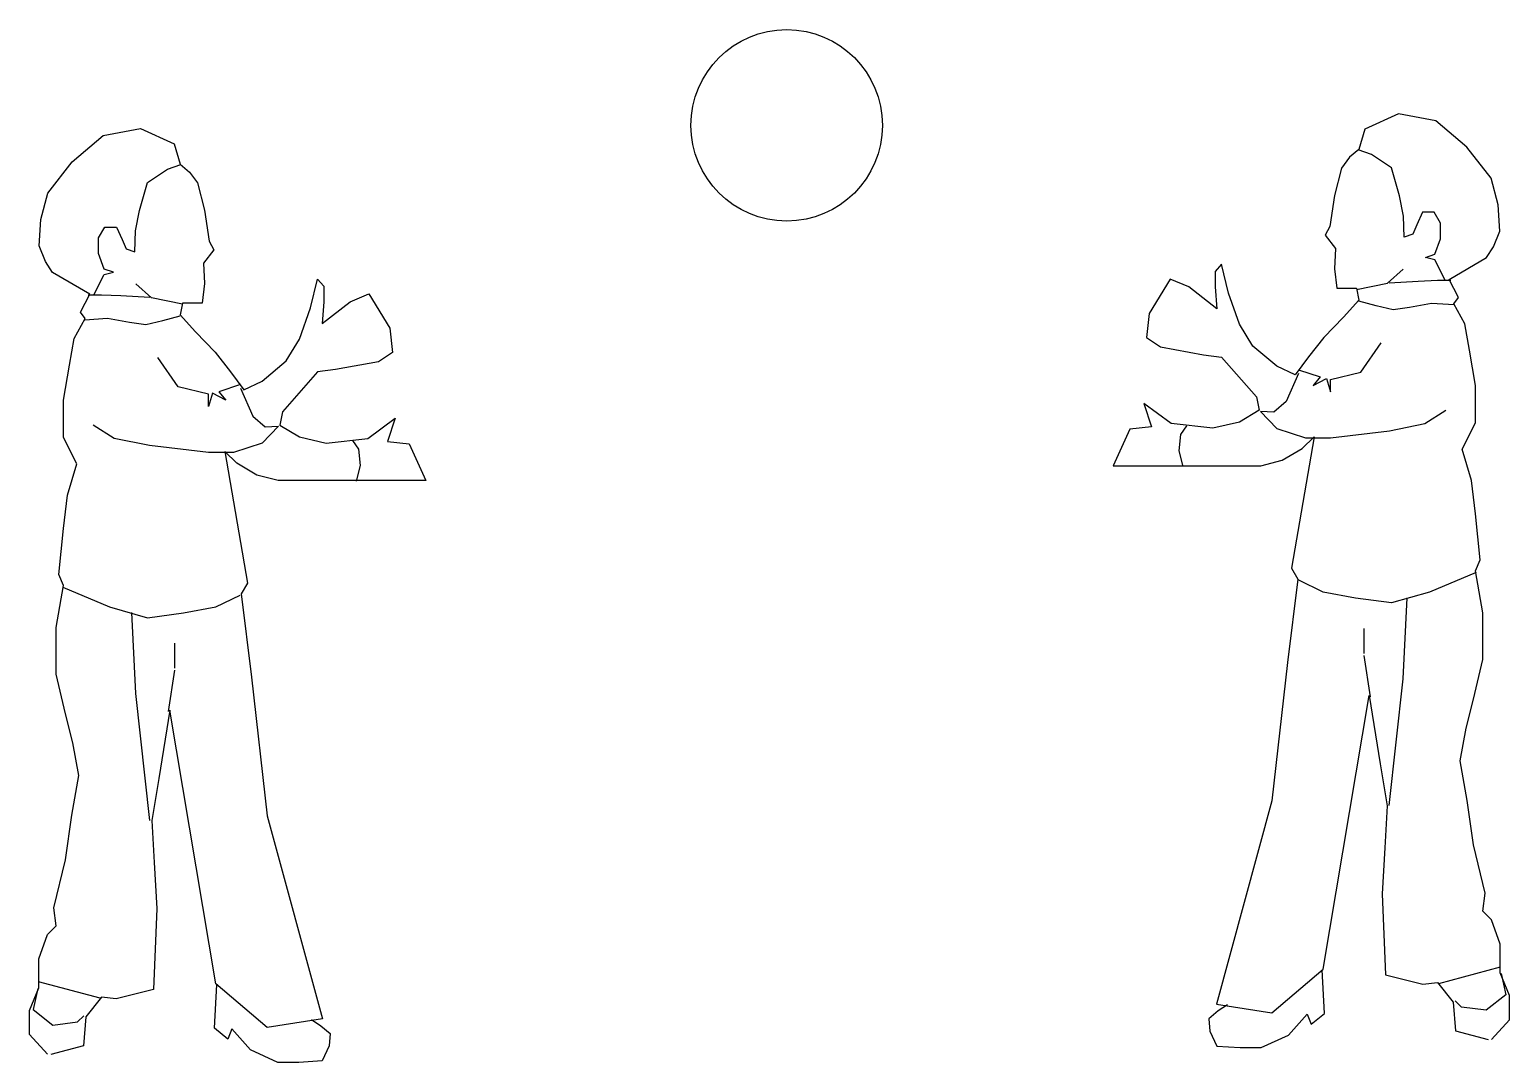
# Model space of a CAD drawing. Extents: x 46087 to 47535, y 12732 to 13742.
import ezdxf

# ---------------------------------------------------------------- set-up
doc = ezdxf.new("R2010")
doc.units = 0
doc.header["$LTSCALE"] = 1270
doc.header["$MEASUREMENT"] = 0
doc.layers.get('0').update_dxf_attribs({"linetype": 'CONTINUOUS'})

msp = doc.modelspace()

# ---------------------------------------------------------------- linework, layer by layer
at = {"linetype": 'CONTINUOUS'}
for p, q in [((47426.661, 13660.008), (47393.862, 13644.783)), ((47463.201, 13653.048), (47426.661, 13660.008)), ((46158.842, 13638.612), (46195.382, 13645.572)), ((46195.382, 13645.572), (46228.181, 13630.347)), ((47393.862, 13644.783), (47387.772, 13625.034)), ((47493.651, 13627.209), (47463.201, 13653.048)), ((46128.392, 13612.773), (46158.842, 13638.612)), ((46228.181, 13630.347), (46234.271, 13610.598)), ((47378.637, 13617.378), (47370.981, 13606.764)), ((47387.772, 13625.034), (47378.637, 13617.378)), ((47400.126, 13620.075), (47387.076, 13624.686)), ((47419.962, 13607.025), (47400.126, 13620.075)), ((47517.402, 13596.759), (47493.651, 13627.209)), ((46104.641, 13582.323), (46128.392, 13612.773)), ((46202.081, 13592.589), (46221.917, 13605.639)), ((46221.917, 13605.639), (46234.967, 13610.25)), ((46234.271, 13610.598), (46243.406, 13602.942)), ((46243.406, 13602.942), (46251.062, 13592.328)), ((47370.981, 13606.764), (47364.108, 13580.055)), ((47427.531, 13579.62), (47419.962, 13607.025)), ((46194.512, 13565.184), (46202.081, 13592.589)), ((46251.062, 13592.328), (46257.935, 13565.619)), ((47524.362, 13570.92), (47517.402, 13596.759)), ((46097.681, 13556.484), (46104.641, 13582.323)), ((47364.108, 13580.055), (47359.497, 13549.605)), ((47431.446, 13559.871), (47427.531, 13579.62)), ((46190.597, 13545.435), (46194.512, 13565.184)), ((46257.935, 13565.619), (46262.546, 13535.169)), ((47432.316, 13539.165), (47431.446, 13559.871)), ((47450.151, 13563.525), (47444.757, 13551.345)), ((47461.722, 13563.525), (47450.151, 13563.525)), ((47467.812, 13552.911), (47461.722, 13563.525)), ((47525.841, 13544.994), (47524.362, 13570.92)), ((46096.202, 13530.558), (46097.681, 13556.484)), ((46154.231, 13538.475), (46160.321, 13549.089)), ((46160.321, 13549.089), (46171.892, 13549.089)), ((46171.892, 13549.089), (46177.286, 13536.909)), ((46189.727, 13524.729), (46190.597, 13545.435)), ((47359.497, 13549.605), (47354.973, 13541.079)), ((47444.757, 13551.345), (47440.842, 13542.21)), ((47467.812, 13537.686), (47467.812, 13552.911)), ((47519.751, 13529.769), (47525.841, 13544.994)), ((46102.292, 13515.333), (46096.202, 13530.558)), ((46154.231, 13523.25), (46154.231, 13538.475)), ((46177.286, 13536.909), (46181.201, 13527.774)), ((46262.546, 13535.169), (46267.07, 13526.643)), ((47354.973, 13541.079), (47364.978, 13528.029)), ((47440.842, 13542.21), (47432.316, 13539.165)), ((47462.331, 13522.461), (47467.812, 13537.686)), ((47512.791, 13519.155), (47519.751, 13529.769)), ((46109.252, 13504.719), (46102.292, 13515.333)), ((46159.712, 13508.025), (46154.231, 13523.25)), ((46181.201, 13527.774), (46189.727, 13524.729)), ((46267.07, 13526.643), (46257.065, 13513.593)), ((47364.978, 13528.029), (47364.108, 13508.28)), ((47453.196, 13519.416), (47462.331, 13522.461)), ((47462.331, 13516.98), (47453.196, 13519.416)), ((47472.336, 13497.231), (47462.331, 13516.98)), ((47476.251, 13497.84), (47512.791, 13519.155)), ((46145.792, 13483.404), (46109.252, 13504.719)), ((46149.707, 13482.795), (46159.712, 13502.544)), ((46168.847, 13504.98), (46159.712, 13508.025)), ((46159.712, 13502.544), (46168.847, 13504.98)), ((46257.065, 13513.593), (46257.935, 13493.844)), ((47253.357, 13512.63), (47247.267, 13505.67)), ((47247.267, 13505.67), (47247.267, 13490.445)), ((47260.317, 13484.355), (47253.357, 13512.63)), ((47364.108, 13508.28), (47366.457, 13489.14)), ((47416.047, 13494.186), (47431.272, 13507.845)), ((46205.996, 13479.75), (46190.771, 13493.409)), ((46257.935, 13493.844), (46255.586, 13474.704)), ((46361.726, 13469.919), (46368.686, 13498.194)), ((46368.686, 13498.194), (46374.776, 13491.234)), ((46374.776, 13491.234), (46374.776, 13476.009)), ((47203.158, 13498.014), (47182.539, 13464.519)), ((47221.428, 13490.445), (47203.158, 13498.014)), ((47248.833, 13469.13), (47221.428, 13490.445)), ((47247.267, 13490.445), (47248.833, 13469.13)), ((47366.457, 13489.14), (47385.597, 13489.14)), ((47385.597, 13488.096), (47416.047, 13494.186)), ((47385.597, 13489.14), (47387.946, 13477.569)), ((47417.526, 13494.621), (47445.801, 13496.1)), ((47445.801, 13496.1), (47464.941, 13496.97)), ((47464.941, 13496.97), (47477.991, 13496.97)), ((47485.386, 13480.179), (47476.251, 13497.84)), ((46136.657, 13465.743), (46145.792, 13483.404)), ((46157.102, 13482.534), (46144.052, 13482.534)), ((46176.242, 13481.664), (46157.102, 13482.534)), ((46204.517, 13480.185), (46176.242, 13481.664)), ((46236.446, 13473.66), (46205.996, 13479.75)), ((46236.446, 13474.704), (46234.097, 13463.133)), ((46255.586, 13474.704), (46236.446, 13474.704)), ((46373.21, 13454.694), (46400.615, 13476.009)), ((46374.776, 13476.009), (46373.21, 13454.694)), ((46400.615, 13476.009), (46418.885, 13483.578)), ((46418.885, 13483.578), (46439.504, 13450.083)), ((47271.018, 13453.905), (47260.317, 13484.355)), ((47387.946, 13477.569), (47372.721, 13460.865)), ((47404.737, 13472.001), (47387.946, 13476.525)), ((47421.441, 13468.086), (47404.737, 13472.001)), ((47437.536, 13470.435), (47421.441, 13468.086)), ((47458.851, 13474.35), (47437.536, 13470.435)), ((47481.036, 13472.871), (47458.851, 13474.35)), ((47480.862, 13474.089), (47485.386, 13480.179)), ((47491.476, 13454.34), (47480.862, 13474.089)), ((46130.567, 13439.904), (46141.181, 13459.653)), ((46141.181, 13459.653), (46136.657, 13465.743)), ((46141.007, 13458.435), (46163.192, 13459.914)), ((46163.192, 13459.914), (46184.507, 13455.999)), ((46184.507, 13455.999), (46200.602, 13453.65)), ((46200.602, 13453.65), (46217.306, 13457.565)), ((46217.306, 13457.565), (46234.097, 13462.089)), ((46234.097, 13463.133), (46249.322, 13446.429)), ((46351.025, 13439.469), (46361.726, 13469.919)), ((47182.539, 13464.519), (47180.103, 13440.855)), ((47372.721, 13460.865), (47353.668, 13441.029)), ((46249.322, 13446.429), (46268.375, 13426.593)), ((46439.504, 13450.083), (46441.94, 13426.419)), ((47284.068, 13432.59), (47271.018, 13453.905)), ((47496.087, 13428.501), (47491.476, 13454.34)), ((46125.956, 13414.065), (46130.567, 13439.904)), ((46337.975, 13418.154), (46351.025, 13439.469)), ((47180.103, 13440.855), (47193.762, 13431.72)), ((47193.762, 13431.72), (47235.783, 13424.151)), ((47307.732, 13412.841), (47284.068, 13432.59)), ((47353.668, 13441.029), (47338.443, 13421.976)), ((47389.947, 13407.012), (47409.696, 13435.896)), ((47502.177, 13394.136), (47496.087, 13428.501)), ((46119.866, 13379.7), (46125.956, 13414.065)), ((46232.096, 13392.576), (46212.347, 13421.46)), ((46268.375, 13426.593), (46283.6, 13407.54)), ((46314.311, 13398.405), (46337.975, 13418.154)), ((46428.281, 13417.284), (46386.26, 13409.715)), ((46441.94, 13426.419), (46428.281, 13417.284)), ((47235.783, 13424.151), (47253.357, 13421.715)), ((47253.357, 13421.715), (47287.722, 13382.826)), ((47325.393, 13404.315), (47307.732, 13412.841)), ((47338.443, 13421.976), (47325.393, 13404.315)), ((46283.6, 13407.54), (46296.65, 13389.879)), ((46296.65, 13389.879), (46314.311, 13398.405)), ((46368.686, 13407.279), (46334.321, 13368.39)), ((46386.26, 13409.715), (46368.686, 13407.279)), ((47328.786, 13405.881), (47316.606, 13378.476)), ((47328.786, 13409.361), (47350.101, 13402.401)), ((47350.101, 13402.401), (47343.141, 13393.962)), ((47343.141, 13393.962), (47356.191, 13400.922)), ((47356.191, 13400.922), (47360.106, 13387.872)), ((47360.106, 13400.052), (47389.947, 13407.012)), ((47360.106, 13387.872), (47360.106, 13400.052)), ((46261.937, 13385.616), (46232.096, 13392.576)), ((46265.852, 13386.486), (46261.937, 13373.436)), ((46261.937, 13373.436), (46261.937, 13385.616)), ((46278.902, 13379.526), (46265.852, 13386.486)), ((46293.257, 13394.925), (46271.942, 13387.965)), ((46271.942, 13387.965), (46278.902, 13379.526)), ((46293.257, 13391.445), (46305.437, 13364.04)), ((47502.177, 13357.596), (47502.177, 13394.136)), ((46119.866, 13343.16), (46119.866, 13379.7)), ((47177.319, 13376.475), (47184.888, 13353.681)), ((47204.028, 13356.726), (47177.319, 13376.475)), ((47290.158, 13369.776), (47271.018, 13358.205)), ((47287.722, 13382.826), (47290.158, 13369.776)), ((47316.606, 13378.476), (47304.513, 13367.862)), ((47452.326, 13356.726), (47473.032, 13369.776)), ((46169.717, 13342.29), (46149.011, 13355.34)), ((46305.437, 13364.04), (46317.53, 13353.426)), ((46334.321, 13368.39), (46331.885, 13355.34)), ((46331.885, 13355.34), (46351.025, 13343.769)), ((46418.015, 13342.29), (46444.724, 13362.039)), ((46444.724, 13362.039), (46437.155, 13339.245)), ((47245.092, 13352.115), (47204.028, 13356.726)), ((47219.253, 13354.551), (47213.163, 13346.112)), ((47271.018, 13358.205), (47245.092, 13352.115)), ((47291.463, 13368.732), (47307.558, 13351.941)), ((47304.513, 13367.862), (47291.463, 13368.732)), ((47417.961, 13349.766), (47452.326, 13356.726)), ((47489.127, 13331.67), (47502.177, 13357.596)), ((46132.916, 13317.234), (46119.866, 13343.16)), ((46204.082, 13335.33), (46169.717, 13342.29)), ((46330.58, 13354.296), (46314.485, 13337.505)), ((46317.53, 13353.426), (46330.58, 13354.296)), ((46351.025, 13343.769), (46376.951, 13337.679)), ((46376.951, 13337.679), (46418.015, 13342.29)), ((46402.79, 13340.115), (46408.88, 13331.676)), ((47163.573, 13351.245), (47147.478, 13315.401)), ((47184.888, 13353.681), (47163.573, 13351.245)), ((47213.163, 13346.112), (47211.597, 13330.017)), ((47307.558, 13351.941), (47335.746, 13342.806)), ((47344.098, 13343.85), (47321.913, 13215.177)), ((47332.527, 13332.366), (47344.098, 13343.85)), ((47335.746, 13342.806), (47360.106, 13342.806)), ((47360.106, 13342.806), (47417.961, 13349.766)), ((46261.937, 13328.37), (46204.082, 13335.33)), ((46286.297, 13328.37), (46261.937, 13328.37)), ((46277.945, 13329.414), (46300.13, 13200.741)), ((46289.516, 13317.93), (46277.945, 13329.414)), ((46314.485, 13337.505), (46286.297, 13328.37)), ((46408.88, 13331.676), (46410.446, 13315.581)), ((46437.155, 13339.245), (46458.47, 13336.809)), ((46458.47, 13336.809), (46474.565, 13300.965)), ((47211.597, 13330.017), (47215.512, 13314.792)), ((47312.778, 13320.795), (47332.527, 13332.366)), ((47498.262, 13301.22), (47489.127, 13331.67)), ((46123.781, 13286.784), (46132.916, 13317.234)), ((46309.265, 13306.359), (46289.516, 13317.93)), ((46410.446, 13315.581), (46406.531, 13300.356)), ((47147.478, 13315.401), (47292.072, 13315.401)), ((47292.072, 13315.401), (47312.778, 13320.795)), ((46329.971, 13300.965), (46309.265, 13306.359)), ((46474.565, 13300.965), (46329.971, 13300.965)), ((47502.177, 13268.421), (47498.262, 13301.22)), ((46119.866, 13253.985), (46123.781, 13286.784)), ((47506.701, 13223.442), (47502.177, 13268.421)), ((46115.342, 13209.006), (46119.866, 13253.985)), ((47321.913, 13215.177), (47328.003, 13204.476)), ((47502.786, 13211.001), (47457.111, 13191.948)), ((47502.177, 13212.741), (47506.701, 13223.442)), ((47509.137, 13171.677), (47502.177, 13212.741)), ((46112.906, 13157.241), (46119.866, 13198.305)), ((46119.866, 13198.305), (46115.342, 13209.006)), ((46119.257, 13196.565), (46164.932, 13177.512)), ((46300.13, 13200.741), (46294.04, 13190.04)), ((47328.003, 13204.476), (47317.998, 13122.957)), ((47352.798, 13191.948), (47329.047, 13203.432)), ((46269.245, 13177.512), (46292.996, 13188.996)), ((46294.04, 13190.04), (46304.045, 13108.521)), ((47384.727, 13185.858), (47352.798, 13191.948)), ((47419.701, 13181.247), (47384.727, 13185.858)), ((47457.111, 13191.948), (47419.701, 13181.247)), ((47431.272, 13107.123), (47435.187, 13186.206)), ((46164.932, 13177.512), (46202.342, 13166.811)), ((46190.771, 13092.687), (46186.856, 13171.77)), ((46202.342, 13166.811), (46237.316, 13171.422)), ((46237.316, 13171.422), (46269.245, 13177.512)), ((47509.137, 13126.002), (47509.137, 13171.677)), ((46112.906, 13111.566), (46112.906, 13157.241)), ((47393.166, 13131.918), (47393.166, 13156.278)), ((46228.877, 13117.482), (46228.877, 13141.842)), ((47317.998, 13122.957), (47302.773, 12987.498)), ((47399.256, 13089.288), (47393.166, 13129.743)), ((47500.002, 13087.026), (47509.137, 13126.002)), ((46122.041, 13072.59), (46112.906, 13111.566)), ((46222.787, 13074.852), (46228.877, 13115.307)), ((46304.045, 13108.521), (46319.27, 12973.062)), ((47417.526, 12982.887), (47431.272, 13107.123)), ((46204.517, 12968.451), (46190.771, 13092.687)), ((47352.972, 12822.894), (47397.951, 13090.767)), ((47397.951, 13090.767), (47408.652, 13023.777)), ((47493.042, 13058.838), (47500.002, 13087.026)), ((46129.001, 13044.402), (46122.041, 13072.59)), ((46224.092, 13076.331), (46213.391, 13009.341)), ((46269.071, 12808.458), (46224.092, 13076.331)), ((47486.952, 13026.822), (47493.042, 13058.838)), ((46135.091, 13012.386), (46129.001, 13044.402)), ((47408.652, 13023.777), (47415.612, 12982.713)), ((47493.912, 12987.933), (47486.952, 13026.822)), ((46128.131, 12973.497), (46135.091, 13012.386)), ((46213.391, 13009.341), (46206.431, 12968.277)), ((47302.773, 12987.498), (47248.572, 12788.703)), ((47415.612, 12982.713), (47413.176, 12941.562)), ((47500.002, 12944.433), (47493.912, 12987.933)), ((46122.041, 12929.997), (46128.131, 12973.497)), ((46206.431, 12968.277), (46208.867, 12927.126)), ((46319.27, 12973.062), (46373.471, 12774.267)), ((47413.176, 12941.562), (47410.827, 12896.583)), ((47511.486, 12897.279), (47500.002, 12944.433)), ((46110.557, 12882.843), (46122.041, 12929.997)), ((46208.867, 12927.126), (46211.216, 12882.147)), ((47410.827, 12896.583), (47413.872, 12817.413)), ((47509.137, 12879.618), (47511.486, 12897.279)), ((46112.906, 12865.182), (46110.557, 12882.843)), ((46211.216, 12882.147), (46208.171, 12802.977)), ((47517.576, 12871.179), (47509.137, 12879.618)), ((46104.467, 12856.743), (46112.906, 12865.182)), ((47526.102, 12847.428), (47517.576, 12871.179)), ((46095.941, 12832.992), (46104.467, 12856.743)), ((47526.102, 12819.153), (47526.102, 12847.428)), ((46095.941, 12804.717), (46095.941, 12832.992)), ((47302.773, 12780.264), (47352.972, 12822.894)), ((47354.277, 12779.568), (47351.841, 12822.198)), ((47466.246, 12808.974), (47526.537, 12825.069)), ((47535.237, 12796.968), (47526.102, 12819.153)), ((46086.806, 12782.532), (46095.941, 12804.717)), ((46155.797, 12794.538), (46095.506, 12810.633)), ((46267.766, 12765.132), (46270.202, 12807.762)), ((46319.27, 12765.828), (46269.071, 12808.458)), ((47413.872, 12817.413), (47450.412, 12808.278)), ((47450.412, 12808.278), (47464.941, 12809.844)), ((47464.941, 12809.844), (47480.166, 12790.704)), ((47527.146, 12818.544), (47531.757, 12797.838)), ((46094.897, 12804.108), (46090.286, 12783.402)), ((46157.102, 12795.408), (46141.877, 12776.268)), ((46171.631, 12793.842), (46157.102, 12795.408)), ((46208.171, 12802.977), (46171.631, 12793.842)), ((47480.166, 12790.704), (47482.602, 12762.429)), ((47488.257, 12785.658), (47482.167, 12791.748)), ((47531.757, 12797.838), (47512.617, 12782.613)), ((47535.237, 12773.304), (47535.237, 12796.968)), ((46086.806, 12758.868), (46086.806, 12782.532)), ((46090.286, 12783.402), (46109.426, 12768.177)), ((46133.786, 12771.222), (46139.876, 12777.312)), ((46141.877, 12776.268), (46139.441, 12747.993)), ((47250.138, 12782.004), (47241.003, 12774.348)), ((47248.572, 12788.703), (47302.773, 12780.264)), ((47259.273, 12788.094), (47250.138, 12782.004)), ((47319.042, 12758.253), (47337.312, 12778.959)), ((47337.312, 12778.959), (47341.227, 12768.954)), ((47341.227, 12768.954), (47354.277, 12779.568)), ((47512.617, 12782.613), (47488.257, 12785.658)), ((46109.426, 12768.177), (46133.786, 12771.222)), ((46280.816, 12754.518), (46267.766, 12765.132)), ((46284.731, 12764.523), (46280.816, 12754.518)), ((46303.001, 12743.817), (46284.731, 12764.523)), ((46373.471, 12774.267), (46319.27, 12765.828)), ((46362.77, 12773.658), (46371.905, 12767.568)), ((46371.905, 12767.568), (46381.04, 12759.912)), ((47241.003, 12774.348), (47241.873, 12762.168)), ((47241.873, 12762.168), (47248.833, 12747.639)), ((47482.602, 12762.429), (47514.531, 12753.903)), ((47517.576, 12754.164), (47535.237, 12773.304)), ((46104.467, 12739.728), (46086.806, 12758.868)), ((46139.441, 12747.993), (46107.512, 12739.467)), ((46380.17, 12747.732), (46373.21, 12733.203)), ((46381.04, 12759.912), (46380.17, 12747.732)), ((47248.833, 12747.639), (47271.627, 12746.073)), ((47292.333, 12746.073), (47319.042, 12758.253)), ((46329.71, 12731.637), (46303.001, 12743.817)), ((46373.21, 12733.203), (46350.416, 12731.637)), ((47271.627, 12746.073), (47292.333, 12746.073)), ((46350.416, 12731.637), (46329.71, 12731.637))]:
    msp.add_line(p, q, dxfattribs=at)
msp.add_circle((46827.875, 13648.592), 93.699, dxfattribs=at)

doc.saveas('drawing.dxf')
